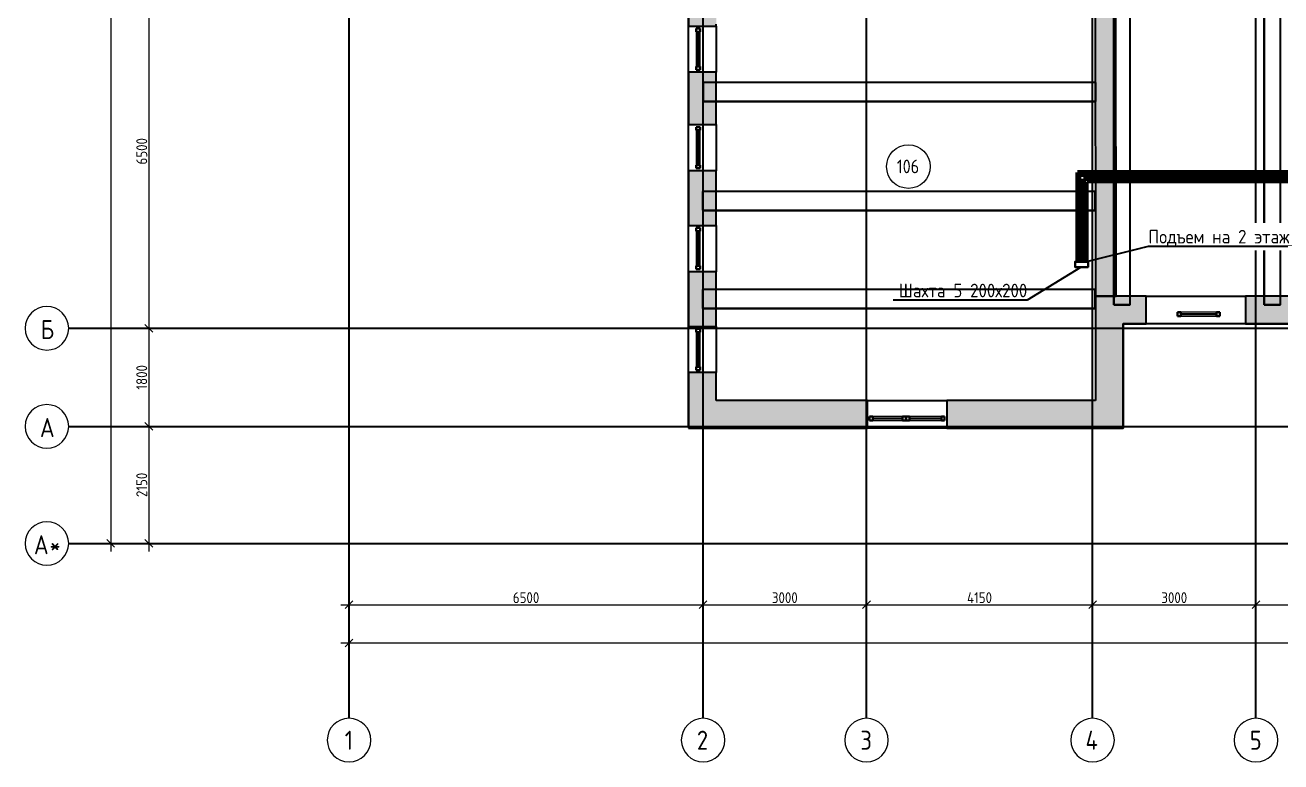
# Model space of a CAD drawing. Header units: millimetres. Extents: x -129048 to 476301, y -5853 to 215316.
# Drawn here: x -11886 to 11167, y -5853 to 7673 of the extents above; entities that cross this region are included whole.
import ezdxf
from ezdxf import colors
from ezdxf.entities.mleader import LeaderData, LeaderLine
from ezdxf.math import Vec2, Vec3

# ---------------------------------------------------------------- set-up
doc = ezdxf.new("R2010")
doc.units = ezdxf.units.MM
for name, pattern in [('ADSK_Линия сетки', [25, 20, -2.5, 0, -2.5]), ('ADSK_Сверху', [4.5, 3, -1.5]), ('ADSK_Снесено', [4.5, 3, -1.5])]:
    doc.linetypes.add(name, pattern=pattern)
for name, color, linetype, lineweight, true_color in [('_ Окна', 5, 'Continuous', 30, 0x0000ff), ('Стены внутренние', 5, 'Continuous', 18, 0x0000ff), ('Стены наружные', 1, 'ADSK_Снесено', 18, 0xff0000)]:
    doc.layers.add(name, color=color, linetype=linetype, lineweight=lineweight, true_color=true_color)
for name, color, linetype, lineweight in [('GAZLAITER', 1, 'Continuous', 40), ('Каркас', 7, 'Continuous', 18), ('Марки помещений', 7, 'Continuous', 20), ('Окна', 251, 'Continuous', 18), ('Оси', 7, 'Continuous', 9)]:
    doc.layers.add(name, color=color, linetype=linetype, lineweight=lineweight)
doc.styles.add('GOST Common', font='GOST Common_0.ttf', dxfattribs={"width": 0.9, "height": 350})
doc.styles.add('GOST Common_1', font='GOST Common_0.ttf', dxfattribs={"width": 0.9, "height": 200})
doc.styles.add('GOST Common_2', font='GOST Common_0.ttf', dxfattribs={"width": 0.9, "height": 250})
doc.styles.add('PIK', font='isocpeur.ttf', dxfattribs={"width": 0.9, "height": 250})
doc.dimstyles.new('ADSK_Основной_2_мм_Округление_до_1_мм', dxfattribs={"dimscale": 304.8, "dimtxt": 201.142999, "dimasz": 0.463911, "dimexe": 0.492126, "dimexo": 0.492126, "dimgap": 0.098425, "dimtad": 1, "dimdec": 0, "dimdsep": 46, "dimtxsty": 'GOST Common_1', "dimblk1": 'OBLIQUE', "dimblk2": 'OBLIQUE', "dimsah": 1, "dimcen": 0.09, "dimdle": 0.492126, "dimazin": 2, "dimtfac": 1, "dimtdec": 4, "dimtix": 1, "dimtmove": 0, "dimatfit": 3, "dimfxl": 1, "dimtvp": 1, "dimtolj": 1, "dimtzin": 0, "dimlwd": 20, "dimlwe": 20, "dimarcsym": 2})

# ---------------------------------------------------------------- blocks, each defined once
blk = doc.blocks.new('Витраж-тент со смещением вовне - 60мм 30 сдвиг-1466941-01 План 1-го этажа маркировочный')
at = {"layer": '_ Окна'}
for p, q in [((-379, 25), (-379, -45)), ((-379, 25), (-319, 25)), ((-379, -45), (-379, 25)), ((-319, 25), (-319, -45)), ((379, 25), (319, 25)), ((319, 25), (319, -45)), ((379, -45), (379, 25)), ((379, -45), (379, 25)), ((-319, -45), (-379, -45)), ((-319, -10), (319, -10)), ((319, -45), (379, -45))]:
    blk.add_line(p, q, dxfattribs=at)
at = {"layer": 'Окна'}
for p, q in [((319, 25), (-319, 25)), ((-319, -45), (319, -45))]:
    blk.add_line(p, q, dxfattribs=at)
blk = doc.blocks.new('Витраж-тент со смещением вовне - 60мм 30 сдвиг-1466957-01 План 1-го этажа маркировочный')
at = {"layer": '_ Окна'}
for p, q in [((-387.5, 25), (-387.5, -45)), ((-387.5, 25), (-327.5, 25)), ((-387.5, -45), (-387.5, 25)), ((-327.5, 25), (-327.5, -45)), ((387.5, 25), (327.5, 25)), ((327.5, 25), (327.5, -45)), ((387.5, -45), (387.5, 25)), ((387.5, -45), (387.5, 25)), ((-327.5, -45), (-387.5, -45)), ((-327.5, -10), (327.5, -10)), ((327.5, -45), (387.5, -45))]:
    blk.add_line(p, q, dxfattribs=at)
at = {"layer": 'Окна'}
for p, q in [((327.5, 25), (-327.5, 25)), ((-327.5, -45), (327.5, -45))]:
    blk.add_line(p, q, dxfattribs=at)
blk = doc.blocks.new('Витраж-тент со смещением вовне - 60мм 34 сдвиг-1466945-01 План 1-го этажа маркировочный')
at = {"layer": '_ Окна'}
for p, q in [((-352, 25), (-352, -45)), ((-352, 25), (-292, 25)), ((-352, -45), (-352, 25)), ((-292, 25), (-292, -45)), ((352, 25), (292, 25)), ((292, 25), (292, -45)), ((352, -45), (352, 25)), ((352, -45), (352, 25)), ((-292, -45), (-352, -45)), ((-292, -10), (292, -10)), ((292, -45), (352, -45))]:
    blk.add_line(p, q, dxfattribs=at)
at = {"layer": 'Окна'}
for p, q in [((292, 25), (-292, 25)), ((-292, -45), (292, -45))]:
    blk.add_line(p, q, dxfattribs=at)
blk = doc.blocks.new('Витраж-тент со смещением вовне - 60мм 34 сдвиг-1466955-01 План 1-го этажа маркировочный')
at = {"layer": '_ Окна'}
for p, q in [((-332, 25), (-332, -45)), ((-332, 25), (-272, 25)), ((-332, -45), (-332, 25)), ((-272, 25), (-272, -45)), ((332, 25), (272, 25)), ((272, 25), (272, -45)), ((332, -45), (332, 25)), ((332, -45), (332, 25)), ((-272, -45), (-332, -45)), ((-272, -10), (272, -10)), ((272, -45), (332, -45))]:
    blk.add_line(p, q, dxfattribs=at)
at = {"layer": 'Окна'}
for p, q in [((272, 25), (-272, 25)), ((-272, -45), (272, -45))]:
    blk.add_line(p, q, dxfattribs=at)
blk = doc.blocks.new('Ось сетки - Круг_Ø8 мм-6577-01 План 1-го этажа маркировочный')
at = {"layer": 'Оси', "lineweight": 20}
for start, end in [(360, 180), (180, 360)]:
    blk.add_arc((0, 0), 4, start, end, dxfattribs=at)
blk = doc.blocks.new('ADSK_Марка_Помещение_ОдноЗначение - Номер-247393-01 План 1-го этажа маркировочный')
at = {"layer": 'Марки помещений'}
blk.add_circle((0, 0), 4, dxfattribs=at)
blk = doc.blocks.new('_Oblique')
at = {"color": 0, "linetype": 'ByBlock', "lineweight": -2}
blk.add_line((-0.5, -0.5), (0.5, 0.5), dxfattribs=at)
blk = doc.blocks.new('DIMBLOCK2-01 План 1-го этажа маркировочный')
at = {"color": 0, "lineweight": 20, "transparency": 16777216}
for p, q in [((-6090, -2968), (710, -2968)), ((-5940, -3018), (-5940, -3118)), ((560, -3018), (560, -3118))]:
    blk.add_line(p, q, dxfattribs=at)
at = {"layer": 'Defpoints', "color": 0, "transparency": 16777216}
for p in [(-5940, -2868), (560, -2868), (560, -2968)]:
    blk.add_point(p, dxfattribs=at)
at = {"color": 0, "lineweight": 20, "transparency": 16777216, "xscale": 141.4, "yscale": 141.4, "zscale": 141.4, "rotation": 180}
blk.add_blockref('_Oblique', (-5940, -2968), dxfattribs=at)
at = {"color": 0, "lineweight": 20, "transparency": 16777216, "xscale": 141.4, "yscale": 141.4, "zscale": 141.4}
blk.add_blockref('_Oblique', (560, -2968), dxfattribs=at)
at = {"color": 0, "lineweight": 25, "transparency": 16777216, "insert": (-2690, -2838), "char_height": 200, "width": 605.47, "attachment_point": 5, "style": 'GOST Common_1'}
blk.add_mtext('\\A1;6500', dxfattribs=at)
blk = doc.blocks.new('DIMBLOCK3-01 План 1-го этажа маркировочный')
at = {"color": 0, "lineweight": 20, "transparency": 16777216}
for p, q in [((410, -2968), (3710, -2968)), ((560, -3018), (560, -3118)), ((3560, -3018), (3560, -3118))]:
    blk.add_line(p, q, dxfattribs=at)
at = {"layer": 'Defpoints', "color": 0, "transparency": 16777216}
for p in [(560, -2868), (3560, -2868), (3560, -2968)]:
    blk.add_point(p, dxfattribs=at)
at = {"color": 0, "lineweight": 20, "transparency": 16777216, "xscale": 141.4, "yscale": 141.4, "zscale": 141.4, "rotation": 180}
blk.add_blockref('_Oblique', (560, -2968), dxfattribs=at)
at = {"color": 0, "lineweight": 20, "transparency": 16777216, "xscale": 141.4, "yscale": 141.4, "zscale": 141.4}
blk.add_blockref('_Oblique', (3560, -2968), dxfattribs=at)
at = {"color": 0, "lineweight": 25, "transparency": 16777216, "insert": (2060, -2838), "char_height": 200, "width": 605.47, "attachment_point": 5, "style": 'GOST Common_1'}
blk.add_mtext('\\A1;3000', dxfattribs=at)
blk = doc.blocks.new('DIMBLOCK4-01 План 1-го этажа маркировочный')
at = {"color": 0, "lineweight": 20, "transparency": 16777216}
for p, q in [((3410, -2968), (7860, -2968)), ((3560, -3018), (3560, -3118)), ((7710, -3018), (7710, -3118))]:
    blk.add_line(p, q, dxfattribs=at)
at = {"layer": 'Defpoints', "color": 0, "transparency": 16777216}
for p in [(3560, -2868), (7710, -2868), (7710, -2968)]:
    blk.add_point(p, dxfattribs=at)
at = {"color": 0, "lineweight": 20, "transparency": 16777216, "xscale": 141.4, "yscale": 141.4, "zscale": 141.4, "rotation": 180}
blk.add_blockref('_Oblique', (3560, -2968), dxfattribs=at)
at = {"color": 0, "lineweight": 20, "transparency": 16777216, "xscale": 141.4, "yscale": 141.4, "zscale": 141.4}
blk.add_blockref('_Oblique', (7710, -2968), dxfattribs=at)
at = {"color": 0, "lineweight": 25, "transparency": 16777216, "insert": (5635, -2838), "char_height": 200, "width": 580.93, "attachment_point": 5, "style": 'GOST Common_1'}
blk.add_mtext('\\A1;4150', dxfattribs=at)
blk = doc.blocks.new('DIMBLOCK5-01 План 1-го этажа маркировочный')
at = {"color": 0, "lineweight": 20, "transparency": 16777216}
for p, q in [((7560, -2968), (10860, -2968)), ((7710, -3018), (7710, -3118)), ((10710, -3018), (10710, -3118))]:
    blk.add_line(p, q, dxfattribs=at)
at = {"layer": 'Defpoints', "color": 0, "transparency": 16777216}
for p in [(7710, -2868), (10710, -2868), (10710, -2968)]:
    blk.add_point(p, dxfattribs=at)
at = {"color": 0, "lineweight": 20, "transparency": 16777216, "xscale": 141.4, "yscale": 141.4, "zscale": 141.4, "rotation": 180}
blk.add_blockref('_Oblique', (7710, -2968), dxfattribs=at)
at = {"color": 0, "lineweight": 20, "transparency": 16777216, "xscale": 141.4, "yscale": 141.4, "zscale": 141.4}
blk.add_blockref('_Oblique', (10710, -2968), dxfattribs=at)
at = {"color": 0, "lineweight": 25, "transparency": 16777216, "insert": (9210, -2838), "char_height": 200, "width": 605.47, "attachment_point": 5, "style": 'GOST Common_1'}
blk.add_mtext('\\A1;3000', dxfattribs=at)
blk = doc.blocks.new('DIMBLOCK6-01 План 1-го этажа маркировочный')
at = {"color": 0, "lineweight": 20, "transparency": 16777216}
for p, q in [((10560, -2968), (18760, -2968)), ((10710, -3018), (10710, -3118)), ((18610, -3018), (18610, -3118))]:
    blk.add_line(p, q, dxfattribs=at)
at = {"layer": 'Defpoints', "color": 0, "transparency": 16777216}
for p in [(10710, -2868), (18610, -2868), (18610, -2968)]:
    blk.add_point(p, dxfattribs=at)
at = {"color": 0, "lineweight": 20, "transparency": 16777216, "xscale": 141.4, "yscale": 141.4, "zscale": 141.4, "rotation": 180}
blk.add_blockref('_Oblique', (10710, -2968), dxfattribs=at)
at = {"color": 0, "lineweight": 20, "transparency": 16777216, "xscale": 141.4, "yscale": 141.4, "zscale": 141.4}
blk.add_blockref('_Oblique', (18610, -2968), dxfattribs=at)
at = {"color": 0, "lineweight": 25, "transparency": 16777216, "insert": (14660, -2838), "char_height": 200, "width": 605.47, "attachment_point": 5, "style": 'GOST Common_1'}
blk.add_mtext('\\A1;7900', dxfattribs=at)
blk = doc.blocks.new('DIMBLOCK17-01 План 1-го этажа маркировочный')
at = {"color": 0, "lineweight": 20, "transparency": 16777216}
for p, q in [((-9665, 8607), (-9765, 8607)), ((-9615, 8757), (-9615, 1957)), ((-9665, 2107), (-9765, 2107))]:
    blk.add_line(p, q, dxfattribs=at)
at = {"layer": 'Defpoints', "color": 0, "transparency": 16777216}
for p in [(-9515, 8607), (-9615, 2107), (-9515, 2107)]:
    blk.add_point(p, dxfattribs=at)
at = {"color": 0, "lineweight": 20, "transparency": 16777216, "xscale": 141.4, "yscale": 141.4, "zscale": 141.4}
for p, rotation in [((-9615, 8607), 90), ((-9615, 2107), 270)]:
    blk.add_blockref('_Oblique', p, dxfattribs=dict(at, rotation=rotation))
at = {"color": 0, "lineweight": 25, "transparency": 16777216, "insert": (-9745, 5357), "char_height": 200, "width": 605.47, "attachment_point": 5, "rotation": 90, "style": 'GOST Common_1'}
blk.add_mtext('\\A1;6500', dxfattribs=at)
blk = doc.blocks.new('DIMBLOCK18-01 План 1-го этажа маркировочный')
at = {"color": 0, "lineweight": 20, "transparency": 16777216}
for p, q in [((-9665, 2107), (-9765, 2107)), ((-9615, 2257), (-9615, 157)), ((-9665, 307), (-9765, 307))]:
    blk.add_line(p, q, dxfattribs=at)
at = {"layer": 'Defpoints', "color": 0, "transparency": 16777216}
for p in [(-9515, 2107), (-9615, 307), (-9515, 307)]:
    blk.add_point(p, dxfattribs=at)
at = {"color": 0, "lineweight": 20, "transparency": 16777216, "xscale": 141.4, "yscale": 141.4, "zscale": 141.4}
for p, rotation in [((-9615, 2107), 90), ((-9615, 307), 270)]:
    blk.add_blockref('_Oblique', p, dxfattribs=dict(at, rotation=rotation))
at = {"color": 0, "lineweight": 25, "transparency": 16777216, "insert": (-9745, 1207), "char_height": 200, "width": 560.47, "attachment_point": 5, "rotation": 90, "style": 'GOST Common_1'}
blk.add_mtext('\\A1;1800', dxfattribs=at)
blk = doc.blocks.new('DIMBLOCK19-01 План 1-го этажа маркировочный')
at = {"color": 0, "lineweight": 20, "transparency": 16777216}
for p, q in [((-9665, 307), (-9765, 307)), ((-9615, 457), (-9615, -1993)), ((-9665, -1843), (-9765, -1843))]:
    blk.add_line(p, q, dxfattribs=at)
at = {"layer": 'Defpoints', "color": 0, "transparency": 16777216}
for p in [(-9515, 307), (-9615, -1843), (-9515, -1843)]:
    blk.add_point(p, dxfattribs=at)
at = {"color": 0, "lineweight": 20, "transparency": 16777216, "xscale": 141.4, "yscale": 141.4, "zscale": 141.4}
for p, rotation in [((-9615, 307), 90), ((-9615, -1843), 270)]:
    blk.add_blockref('_Oblique', p, dxfattribs=dict(at, rotation=rotation))
at = {"color": 0, "lineweight": 25, "transparency": 16777216, "insert": (-9745, -768), "char_height": 200, "width": 560.47, "attachment_point": 5, "rotation": 90, "style": 'GOST Common_1'}
blk.add_mtext('\\A1;2150', dxfattribs=at)
blk = doc.blocks.new('DIMBLOCK20-01 План 1-го этажа маркировочный')
at = {"color": 0, "lineweight": 20, "transparency": 16777216}
for p, q in [((-10365, 43357), (-10465, 43357)), ((-10315, 43507), (-10315, -1993)), ((-10365, -1843), (-10465, -1843))]:
    blk.add_line(p, q, dxfattribs=at)
at = {"layer": 'Defpoints', "color": 0, "transparency": 16777216}
for p in [(-10215, 43357), (-10315, -1843), (-10215, -1843)]:
    blk.add_point(p, dxfattribs=at)
at = {"color": 0, "lineweight": 20, "transparency": 16777216, "xscale": 141.4, "yscale": 141.4, "zscale": 141.4}
for p, rotation in [((-10315, 43357), 90), ((-10315, -1843), 270)]:
    blk.add_blockref('_Oblique', p, dxfattribs=dict(at, rotation=rotation))
at = {"color": 0, "lineweight": 25, "transparency": 16777216, "insert": (-10445, 20757), "char_height": 200, "width": 777.3, "attachment_point": 5, "rotation": 90, "style": 'GOST Common_1'}
blk.add_mtext('\\A1;45200', dxfattribs=at)
blk = doc.blocks.new('DIMBLOCK21-01 План 1-го этажа маркировочный')
at = {"color": 0, "lineweight": 20, "transparency": 16777216}
for p, q in [((-6090, -3668), (56060, -3668)), ((-5940, -3718), (-5940, -3818)), ((55910, -3718), (55910, -3818))]:
    blk.add_line(p, q, dxfattribs=at)
at = {"layer": 'Defpoints', "color": 0, "transparency": 16777216}
for p in [(-5940, -3568), (55910, -3568), (55910, -3668)]:
    blk.add_point(p, dxfattribs=at)
at = {"color": 0, "lineweight": 20, "transparency": 16777216, "xscale": 141.4, "yscale": 141.4, "zscale": 141.4, "rotation": 180}
blk.add_blockref('_Oblique', (-5940, -3668), dxfattribs=at)
at = {"color": 0, "lineweight": 20, "transparency": 16777216, "xscale": 141.4, "yscale": 141.4, "zscale": 141.4}
blk.add_blockref('_Oblique', (55910, -3668), dxfattribs=at)
at = {"color": 0, "lineweight": 25, "transparency": 16777216, "insert": (24985, -3538), "char_height": 200, "width": 711.84, "attachment_point": 5, "style": 'GOST Common_1'}
blk.add_mtext('\\A1;61850', dxfattribs=at)

msp = doc.modelspace()

# ---------------------------------------------------------------- hatches: boundary and pattern name
at = {"layer": 'Стены внутренние', "lineweight": 25, "true_color": 0x636466}
msp.add_hatch(color=251, dxfattribs=at).paths.add_polyline_path([(7765.58805, 2696.10537), (8145.58732, 2696.85085), (8132.51327, 9361.24775), (7752.514, 9360.50228), (7765.49409, 2744.00181)])
at = {"layer": 'Стены наружные', "linetype": 'Continuous', "lineweight": 25, "true_color": 0x636466}
h = msp.add_hatch(color=251, dxfattribs=at)
h.paths.add_polyline_path([(800.4987, 272.0206), (800.4987, 1293.00787), (290.4987, 1293.00787), (290.4987, 272.0206), (642.35863, 272.0206)])
h.paths.add_polyline_path([(630.77917, 2143.00787), (800.4987, 2143.00787), (800.4987, 3145.88269), (290.4987, 3145.88269), (290.4987, 2143.00787)])
h.paths.add_polyline_path([(637.69022, 3995.88269), (800.4987, 3995.88269), (800.4987, 4997.9054), (290.4987, 4997.9054), (290.4987, 3995.88269), (630.77917, 3995.88269)])
h.paths.add_polyline_path([(290.4987, 5847.9054), (800.4987, 5847.9054), (800.4987, 6805.89434), (290.4987, 6805.89434)])
h.paths.add_polyline_path([(800.4987, 7655.89434), (800.4987, 8529.25245), (290.4987, 8529.25245), (290.4987, 7655.89434), (632.54368, 7655.89434)])
msp.add_hatch(color=251, dxfattribs=at).paths.add_polyline_path([(8272.99741, 782.0206), (8272.99741, 2696.47811), (7762.99741, 2696.10537), (7762.99741, 782.0206), (7932.83132, 782.0206)])
h = msp.add_hatch(color=251, dxfattribs=at)
h.paths.add_polyline_path([(41519.93239, 2186.47811), (42036.9317, 2186.47811), (42036.9317, 2696.47811), (41519.93239, 2696.47811), (41519.93239, 2322.95706)])
h.paths.add_polyline_path([(38947.96606, 2186.47811), (39699.93239, 2186.47811), (39699.93239, 2696.47811), (38672.84784, 2696.47811), (38672.84784, 2186.47811)])
h.paths.add_polyline_path([(36852.84784, 2186.47811), (36852.84784, 2696.47811), (35863.53295, 2696.47811), (35863.53295, 2186.47811), (36718.49822, 2186.47811)])
h.paths.add_polyline_path([(34043.53295, 2186.47811), (34043.53295, 2696.47811), (33055.97355, 2696.47811), (33055.97355, 2186.47811), (33296.26645, 2186.47811)])
h.paths.add_polyline_path([(30252.66651, 2186.47811), (31235.97355, 2186.47811), (31235.97355, 2696.47811), (30252.66651, 2696.47811), (30252.66651, 2400.2196)])
h.paths.add_polyline_path([(28432.66651, 2186.47811), (28432.66651, 2696.47811), (27452.43343, 2696.47811), (27452.43343, 2186.47811), (28180.43343, 2186.47811)])
h.paths.add_polyline_path([(22226.95731, 2186.47811), (22792.43343, 2186.47811), (22792.43343, 2696.47811), (21763.72999, 2696.47811), (21763.72999, 2186.47811), (22064.43343, 2186.47811)])
h.paths.add_polyline_path([(25752.43343, 2186.47811), (25752.43343, 2696.47811), (24492.43343, 2696.47811), (24492.43343, 2186.47811)])
h.paths.add_polyline_path([(16107.48246, 2186.47811), (17097.65708, 2186.47811), (17097.65708, 2696.47811), (16107.48246, 2696.47811), (16107.48246, 2602.68459)])
h.paths.add_polyline_path([(19943.72999, 2186.47811), (19943.72999, 2696.47811), (18917.65708, 2696.47811), (18917.65708, 2186.47811), (18972.64368, 2186.47811)])
h.paths.add_polyline_path([(13865.30571, 2186.47811), (14287.48246, 2186.47811), (14287.48246, 2696.47811), (13310.86317, 2696.47811), (13310.86317, 2186.47811)])
h.paths.add_polyline_path([(11490.86206, 2186.47811), (11490.86206, 2696.47811), (10515.87097, 2696.47811), (10515.87097, 2186.47811)])
h.paths.add_polyline_path([(8272.99741, 2186.47811), (8695.87097, 2186.47811), (8695.87097, 2696.47811), (8272.99741, 2696.47811), (8272.99741, 2599.36727)])
h = msp.add_hatch(color=251, dxfattribs=at)
h.paths.add_polyline_path([(5505.94856, 272.0206), (8272.99741, 272.0206), (8272.99741, 782.0206), (5035.79688, 782.0206), (5035.79688, 272.0206)])
h.paths.add_polyline_path([(800.4987, 272.0206), (3575.79688, 272.0206), (3575.79688, 782.0206), (800.4987, 782.0206), (800.4987, 610.21164)])

# ---------------------------------------------------------------- linework, layer by layer
at = {"linetype": 'ADSK_Линия сетки', "lineweight": 25}
for p, q in [((-5940.08965, -4984.78696), (-5940.08965, 44421.85247)), ((559.91035, -4984.78696), (559.91035, 44421.85247)), ((3559.91035, -4984.78696), (3559.91035, 44421.85247)), ((7709.91035, -4984.78696), (7709.91035, 21668.8012)), ((10709.91035, -4984.78696), (10709.91035, 21668.8012)), ((-11086.22475, 2106.78828), (57141.71826, 2106.78828)), ((-11086.22475, 306.78828), (57141.71826, 306.78828)), ((-11086.22475, -1843.21172), (34342.3559, -1843.21172)), ((-5940.08965, -5052.59678), (-5940.08965, -4844.42315)), ((559.91035, -5052.59678), (559.91035, -4844.42315)), ((3559.91035, -5052.59678), (3559.91035, -4844.42315)), ((7709.91035, -5052.59678), (7709.91035, -4844.42315)), ((10709.91035, -5052.59678), (10709.91035, -4844.42315))]:
    msp.add_line(p, q, dxfattribs=at)
at = {"color": 251, "lineweight": 25, "true_color": 0x636466}
msp.add_lwpolyline([(46033.2121, 20934.05859), (46033.2121, 43759.20652), (56032.61764, 43759.20652), (56213.94922, 8532.30207), (49933.40071, 8532.30207), (49933.40071, 150.23165), (42036.9317, 150.23165), (42036.9317, 2106.78828), (31235.97355, 2186.47811), (31336.39547, 2185.73719), (31336.39547, -2732.56685), (18972.64368, -2732.56685), (18972.64368, 2186.47811), (8272.99741, 2186.47811), (8272.99741, 272.0206), (290.4987, 306.78828), (290.4987, 8529.25245)], dxfattribs=at)
at = {"layer": 'GAZLAITER', "color": 5, "lineweight": 60, "ltscale": 10}
for p, q in [((18160.05026, 4964.10127), (7432.37337, 4964.10127)), ((7432.37337, 4964.10127), (7432.37337, 3329.77318)), ((18787.18624, 4852.21675), (7541.22346, 4852.21675)), ((7541.22346, 4852.21675), (7541.22346, 3329.77318))]:
    msp.add_line(p, q, dxfattribs=at)
at = {"layer": 'GAZLAITER', "color": 1, "lineweight": 40, "ltscale": 10}
for p, q in [((18212.65603, 4913.76749), (7478.80421, 4913.76749)), ((7478.80421, 4913.76749), (7478.80421, 3329.77318))]:
    msp.add_line(p, q, dxfattribs=at)
at = {"layer": 'GAZLAITER', "lineweight": 40, "ltscale": 10}
for p, q in [((18832.23621, 4798.15621), (7610.52026, 4798.15621)), ((7610.52026, 4798.15621), (7610.52026, 3329.77318))]:
    msp.add_line(p, q, dxfattribs=at)
at = {"layer": 'GAZLAITER', "color": 251, "lineweight": 30, "ltscale": 10, "true_color": 0x636466}
msp.add_lwpolyline([(7628.53105, 3329.77318), (7388.54413, 3329.77318), (7388.54413, 3232.19347), (7628.53105, 3232.19347)], close=True, dxfattribs=at)
at = {"layer": 'Каркас', "color": 251, "linetype": 'ADSK_Сверху', "lineweight": 25, "true_color": 0x636466}
for p, q in [((8098.47939, 8926.99739), (8098.47939, 2540.01988)), ((8098.47939, 2540.01988), (8098.47939, 8926.99739)), ((8398.47939, 2540.01988), (8398.47939, 8926.99739)), ((8398.47939, 2540.01988), (8398.47939, 8926.99739)), ((10858.47939, 8926.99739), (10858.47939, 2540.01988)), ((10858.47939, 2540.01988), (10858.47939, 8926.99739)), ((11158.47939, 2540.01988), (11158.47939, 8926.99739)), ((11158.47939, 2540.01988), (11158.47939, 8926.99739)), ((561.62624, 6268.39612), (561.62624, 6618.39612)), ((561.62624, 6618.39612), (561.62624, 6268.39612)), ((7763.39572, 6618.39612), (561.62624, 6618.39612)), ((7763.39572, 6618.39612), (561.62624, 6618.39612)), ((7763.39572, 6268.39612), (7763.39572, 6618.39612)), ((7763.39572, 6618.39612), (7763.39572, 6268.39612)), ((561.62624, 6268.39612), (7763.39572, 6268.39612)), ((7763.39572, 6268.39612), (561.62624, 6268.39612)), ((556.62624, 4268.39612), (556.62624, 4618.39612)), ((556.62624, 4618.39612), (556.62624, 4268.39612)), ((7758.39572, 4618.39612), (556.62624, 4618.39612)), ((7758.39572, 4618.39612), (556.62624, 4618.39612)), ((7758.39572, 4268.39612), (7758.39572, 4618.39612)), ((7758.39572, 4618.39612), (7758.39572, 4268.39612)), ((556.62624, 4268.39612), (7758.39572, 4268.39612)), ((7758.39572, 4268.39612), (556.62624, 4268.39612)), ((556.23508, 2468.39612), (556.23508, 2818.39612)), ((556.23508, 2818.39612), (556.23508, 2468.39612)), ((7758.39572, 2818.39612), (556.23508, 2818.39612)), ((7758.39572, 2818.39612), (556.23508, 2818.39612)), ((7758.39572, 2468.39612), (7758.39572, 2818.39612)), ((7758.39572, 2818.39612), (7758.39572, 2468.39612)), ((8098.47939, 2540.01988), (8398.47939, 2540.01988)), ((8398.47939, 2540.01988), (8098.47939, 2540.01988)), ((10858.47939, 2540.01988), (11158.47939, 2540.01988)), ((11158.47939, 2540.01988), (10858.47939, 2540.01988)), ((556.23508, 2468.39612), (7758.39572, 2468.39612)), ((7758.39572, 2468.39612), (556.23508, 2468.39612))]:
    msp.add_line(p, q, dxfattribs=at)
at = {"layer": 'Стены внутренние', "color": 251, "lineweight": 25, "true_color": 0x636466}
for p, q in [((8145.58732, 2696.85085), (8133.76878, 8721.26096)), ((7754.70553, 8243.38518), (7765.58805, 2696.10537)), ((7765.58805, 2696.10537), (8145.58732, 2696.85085))]:
    msp.add_line(p, q, dxfattribs=at)
at = {"layer": 'Стены наружные', "color": 251, "linetype": 'Continuous', "lineweight": 25, "true_color": 0x636466}
for p, q in [((290.4987, 8529.25245), (290.4987, 7655.89434)), ((290.4987, 7655.89434), (800.4987, 7655.89434)), ((290.4987, 6805.89434), (290.4987, 7655.89434)), ((800.4987, 7655.89434), (800.4987, 7689.38518)), ((800.4987, 7655.89434), (800.4987, 6805.89434)), ((290.4987, 6805.89434), (290.4987, 5847.9054)), ((800.4987, 6805.89434), (290.4987, 6805.89434)), ((800.4987, 5847.9054), (800.4987, 6805.89434)), ((290.4987, 5847.9054), (800.4987, 5847.9054)), ((290.4987, 4997.9054), (290.4987, 5847.9054)), ((800.4987, 5847.9054), (800.4987, 4997.9054)), ((290.4987, 4997.9054), (290.4987, 3995.88269)), ((800.4987, 4997.9054), (290.4987, 4997.9054)), ((800.4987, 3995.88269), (800.4987, 4997.9054)), ((290.4987, 3995.88269), (800.4987, 3995.88269)), ((290.4987, 3145.88269), (290.4987, 3995.88269)), ((800.4987, 3995.88269), (800.4987, 3145.88269)), ((290.4987, 3145.88269), (290.4987, 2143.00787)), ((800.4987, 3145.88269), (290.4987, 3145.88269)), ((800.4987, 2143.00787), (800.4987, 3145.88269)), ((8695.87097, 2696.47811), (7762.99741, 2696.47811)), ((7762.99741, 2696.47811), (7762.99741, 782.0206)), ((8695.87097, 2186.47811), (8695.87097, 2696.47811)), ((8695.87097, 2696.47811), (10515.87097, 2696.47811)), ((11490.86206, 2696.47811), (10515.87097, 2696.47811)), ((10515.87097, 2696.47811), (10515.87097, 2186.47811)), ((290.4987, 2143.00787), (800.4987, 2143.00787)), ((290.4987, 1293.00787), (290.4987, 2143.00787)), ((800.4987, 2143.00787), (800.4987, 1293.00787)), ((8272.99741, 272.0206), (8272.99741, 2186.47811)), ((8272.99741, 2186.47811), (8695.87097, 2186.47811)), ((10515.87097, 2186.47811), (8695.87097, 2186.47811)), ((10515.87097, 2186.47811), (11490.86206, 2186.47811)), ((290.4987, 1293.00787), (290.4987, 272.0206)), ((800.4987, 1293.00787), (290.4987, 1293.00787)), ((800.4987, 782.0206), (800.4987, 1293.00787)), ((3575.79688, 782.0206), (800.4987, 782.0206)), ((3575.79688, 272.0206), (3575.79688, 782.0206)), ((3575.79688, 782.0206), (5035.79688, 782.0206)), ((7762.99741, 782.0206), (5035.79688, 782.0206)), ((5035.79688, 782.0206), (5035.79688, 272.0206)), ((290.4987, 272.0206), (3575.79688, 272.0206)), ((5035.79688, 272.0206), (3575.79688, 272.0206)), ((5035.79688, 272.0206), (8272.99741, 272.0206))]:
    msp.add_line(p, q, dxfattribs=at)

# ---------------------------------------------------------------- block references
at = {"lineweight": 25, "xscale": 99.99999999999993, "yscale": 99.99999999999993, "zscale": 99.99999999999993, "rotation": 269.9999999999994}
for p in [(-11486.22475, 2106.78828), (-11486.22475, 306.78828), (-11486.22475, -1843.21172)]:
    msp.add_blockref('Ось сетки - Круг_Ø8 мм-6577-01 План 1-го этажа маркировочный', p, dxfattribs=at)
at = {"lineweight": 25, "xscale": 99.99999999999993, "yscale": 99.99999999999993, "zscale": 99.99999999999993}
for p in [(-5940.08965, -5452.59678), (559.91035, -5452.59678), (3559.91035, -5452.59678), (7709.91035, -5452.59678), (10709.91035, -5452.59678)]:
    msp.add_blockref('Ось сетки - Круг_Ø8 мм-6577-01 План 1-го этажа маркировочный', p, dxfattribs=at)
at = {"layer": '_ Окна', "color": 251, "lineweight": 25, "true_color": 0x636466}
for name, p, rotation in [('Витраж-тент со смещением вовне - 60мм 30 сдвиг-1466941-01 План 1-го этажа маркировочный', (460.4987, 7230.89434), 89.99999999999993), ('Витраж-тент со смещением вовне - 60мм 30 сдвиг-1466941-01 План 1-го этажа маркировочный', (460.4987, 5422.9054), 89.99999999999993), ('Витраж-тент со смещением вовне - 60мм 30 сдвиг-1466941-01 План 1-го этажа маркировочный', (460.4987, 3570.88269), 89.99999999999993), ('Витраж-тент со смещением вовне - 60мм 30 сдвиг-1466957-01 План 1-го этажа маркировочный', (9658.37097, 2356.47811), 180), ('Витраж-тент со смещением вовне - 60мм 30 сдвиг-1466941-01 План 1-го этажа маркировочный', (460.4987, 1718.00787), 89.99999999999993), ('Витраж-тент со смещением вовне - 60мм 34 сдвиг-1466955-01 План 1-го этажа маркировочный', (3949.79688, 442.0206), 180), ('Витраж-тент со смещением вовне - 60мм 34 сдвиг-1466945-01 План 1-го этажа маркировочный', (4641.79688, 442.0206), 180)]:
    msp.add_blockref(name, p, dxfattribs=dict(at, rotation=rotation))
at = {"layer": 'Марки помещений', "color": 251, "lineweight": 25, "true_color": 0x636466, "xscale": 99.99999999999993, "yscale": 99.99999999999993, "zscale": 99.99999999999993}
msp.add_blockref('ADSK_Марка_Помещение_ОдноЗначение - Номер-247393-01 План 1-го этажа маркировочный', (4328.86464, 5075.34537), dxfattribs=at)

# ---------------------------------------------------------------- texts
at = {"lineweight": 25, "char_height": 350, "attachment_point": 1, "style": 'GOST Common'}
for s, insert, width in [('\\fGOST Common|b0|i0|c204|p34|;\\W.9;Б', (-11599.54764, 2259.3752), 310.2530625), ('\\fGOST Common|b0|i0|c204|p34|;\\W.9;А', (-11614.39764, 459.3752), 346.329), ('\\fGOST Common|b0|i0|c204|p34|;\\W.9;А', (-11724.64764, -1690.6248), 346.329), ('\\fGOST Common|b0|i0|c204|p34|;\\W.9;*', (-11438.89764, -1690.6248), 266.9619375), ('\\fGOST Common|b0|i0|c204|p34|;\\W.9;1', (-6018.32031, -5280.06342), 187.594875), ('\\fGOST Common|b0|i0|c204|p34|;\\W.9;2', (446.12969, -5280.06342), 274.177125), ('\\fGOST Common|b0|i0|c204|p34|;\\W.9;3', (3448.82969, -5280.06342), 266.9619375), ('\\fGOST Common|b0|i0|c204|p34|;\\W.9;4', (7581.27969, -5280.06342), 310.2530625), ('\\fGOST Common|b0|i0|c204|p34|;\\W.9;5', (10596.12969, -5280.06342), 274.177125)]:
    msp.add_mtext(s, dxfattribs=dict(at, insert=insert, width=width))
at = {"layer": 'Марки помещений', "color": 251, "lineweight": 25, "true_color": 0x636466, "insert": (4116.45738, 5203.07044), "char_height": 250, "width": 526.7086875, "attachment_point": 1, "style": 'GOST Common_2'}
msp.add_mtext('106', dxfattribs=at)

# ---------------------------------------------------------------- dimensions: what is measured, and where the dimension line sits
at = {"lineweight": 25}
for base, p1, p2, override, picture, middle in [((-10315.20942, -1843.21172), (-10215.22453, 43356.78828), (-10215.22453, -1843.21172), {"dimpost": '<>', "dimfxl": 45200}, 'DIMBLOCK20-01 План 1-го этажа маркировочный', (-10445.20942, 20756.78828)), ((-9615.20942, 2106.78828), (-9515.22453, 8606.78828), (-9515.22453, 2106.78828), {"dimpost": '<>', "dimfxl": 6500}, 'DIMBLOCK17-01 План 1-го этажа маркировочный', (-9745.20942, 5356.78828)), ((-9615.20942, 306.78828), (-9515.22453, 2106.78828), (-9515.22453, 306.78828), {"dimpost": '<>', "dimfxl": 1800}, 'DIMBLOCK18-01 План 1-го этажа маркировочный', (-9745.20942, 1206.78828)), ((-9615.20942, -1843.21172), (-9515.22453, 306.78828), (-9515.22453, -1843.21172), {"dimpost": '<>', "dimfxl": 2150}, 'DIMBLOCK19-01 План 1-го этажа маркировочный', (-9745.20942, -768.21172))]:
    dim = msp.add_linear_dim(base=base, p1=p1, p2=p2, angle=90, dimstyle='ADSK_Основной_2_мм_Округление_до_1_мм', override=override, dxfattribs=at)
    dim.commit()
    dim.dimension.update_dxf_attribs({"geometry": picture, "text_midpoint": middle})
for base, p1, p2, override, picture, middle in [((559.91035, -2967.9078), (-5940.08965, -2867.9229), (559.91035, -2867.9229), {"dimpost": '<>', "dimfxl": 6500}, 'DIMBLOCK2-01 План 1-го этажа маркировочный', (-2690.08965, -2837.9078)), ((3559.91035, -2967.9078), (559.91035, -2867.9229), (3559.91035, -2867.9229), {"dimpost": '<>', "dimfxl": 3000}, 'DIMBLOCK3-01 План 1-го этажа маркировочный', (2059.91035, -2837.9078)), ((7709.91035, -2967.9078), (3559.91035, -2867.9229), (7709.91035, -2867.9229), {"dimpost": '<>', "dimfxl": 4150}, 'DIMBLOCK4-01 План 1-го этажа маркировочный', (5634.91035, -2837.9078)), ((10709.91035, -2967.9078), (7709.91035, -2867.9229), (10709.91035, -2867.9229), {"dimpost": '<>', "dimfxl": 3000}, 'DIMBLOCK5-01 План 1-го этажа маркировочный', (9209.91035, -2837.9078)), ((18609.91035, -2967.9078), (10709.91035, -2867.9229), (18609.91035, -2867.9229), {"dimpost": '<>', "dimfxl": 7900}, 'DIMBLOCK6-01 План 1-го этажа маркировочный', (14659.91035, -2837.9078)), ((55909.91035, -3667.9078), (-5940.08965, -3567.9229), (55909.91035, -3567.9229), {"dimpost": '<>', "dimfxl": 61850}, 'DIMBLOCK21-01 План 1-го этажа маркировочный', (24984.91035, -3537.9078))]:
    dim = msp.add_linear_dim(base=base, p1=p1, p2=p2, dimstyle='ADSK_Основной_2_мм_Округление_до_1_мм', override=override, dxfattribs=at)
    dim.commit()
    dim.dimension.update_dxf_attribs({"geometry": picture, "text_midpoint": middle})

# ---------------------------------------------------------------- next in the draw order: leaders
at = {"layer": 'GAZLAITER', "color": 18, "lineweight": 25, "ltscale": 10, "true_color": 0x000000}
ml = msp.add_multileader_mtext('Standard', dxfattribs=at)
ml.set_content('Подъем на 2 этаж', color=250, style='PIK')
ml.set_leader_properties()
ml.build(insert=Vec2(0, 0))
ml.multileader.update_dxf_attribs({"text_left_attachment_type": 6, "text_right_attachment_type": 6, "dogleg_length": 0.36, "arrow_head_size": 0.18})
ctx = ml.context
ctx.base_point, ctx.char_height, ctx.arrow_head_size, ctx.landing_gap_size, ctx.plane_origin = Vec3(8734.1029, 3613.99497), 250, 0.18, 0.09, Vec3(7579.41699, 3329.77318)
ctx.left_attachment, ctx.right_attachment = 6, 6
notes = []
notes.append((ctx, [(0, (1, 1, 0), (8733.7429, 3613.99497), (1, 0), 0.36, [(0, [(7579.41699, 3329.77318)], 0, [])])]))
ctx.mtext.insert, ctx.mtext.width, ctx.mtext.defined_height, ctx.mtext.flow_direction = Vec3(8734.1929, 3913.99497), 3635.7411291, 336.71806, 5
ctx.mtext.has_bg_fill, ctx.mtext.bg_color, ctx.mtext.bg_scale_factor, ctx.mtext.bg_transparency, ctx.mtext.use_window_bg_color = 1, -1027028792, 1.5, 0, 1
for ctx, leaders in notes:
    for number, flags, end, landing, length, lines in leaders:
        leader = LeaderData()
        leader.index, (leader.has_last_leader_line, leader.has_dogleg_vector, leader.attachment_direction) = number, flags
        leader.last_leader_point, leader.dogleg_vector, leader.dogleg_length = Vec3(end), Vec3(landing), length
        for number, points, colour, breaks in lines:
            line = LeaderLine()
            line.index, line.vertices, line.color, line.breaks = number, Vec3.list(points), colors.encode_raw_color(colour), breaks
            leader.lines.append(line)
        ctx.leaders.append(leader)

# ---------------------------------------------------------------- next in the draw order: leaders
ml = msp.add_multileader_mtext('Standard', dxfattribs=at)
ml.set_content('{\\C256;\\c0;Шахта 5 200х200}', color=2, style='PIK')
ml.set_leader_properties()
ml.build(insert=Vec2(0, 0))
ml.multileader.update_dxf_attribs({"text_left_attachment_type": 6, "text_right_attachment_type": 6, "dogleg_length": 0.36, "arrow_head_size": 0.18})
ctx = ml.context
ctx.base_point, ctx.char_height, ctx.arrow_head_size, ctx.landing_gap_size, ctx.plane_origin = Vec3(4081.36349, 2625.3439), 250, 0.18, 0.09, Vec3(7487.08497, 3222.62282)
ctx.left_attachment, ctx.right_attachment, ctx.text_align_type = 6, 6, 2
notes = []
notes.append((ctx, [(1, (1, 1, 0), (6511.90349, 2625.3439), (-1, 0), 0.36, [(0, [(7487.08497, 3222.62282)], 0, [])])]))
ctx.mtext.insert, ctx.mtext.alignment, ctx.mtext.flow_direction = Vec3(6511.45349, 2925.3439), 3, 5
for ctx, leaders in notes:
    for number, flags, end, landing, length, lines in leaders:
        leader = LeaderData()
        leader.index, (leader.has_last_leader_line, leader.has_dogleg_vector, leader.attachment_direction) = number, flags
        leader.last_leader_point, leader.dogleg_vector, leader.dogleg_length = Vec3(end), Vec3(landing), length
        for number, points, colour, breaks in lines:
            line = LeaderLine()
            line.index, line.vertices, line.color, line.breaks = number, Vec3.list(points), colors.encode_raw_color(colour), breaks
            leader.lines.append(line)
        ctx.leaders.append(leader)

doc.saveas('drawing.dxf')
